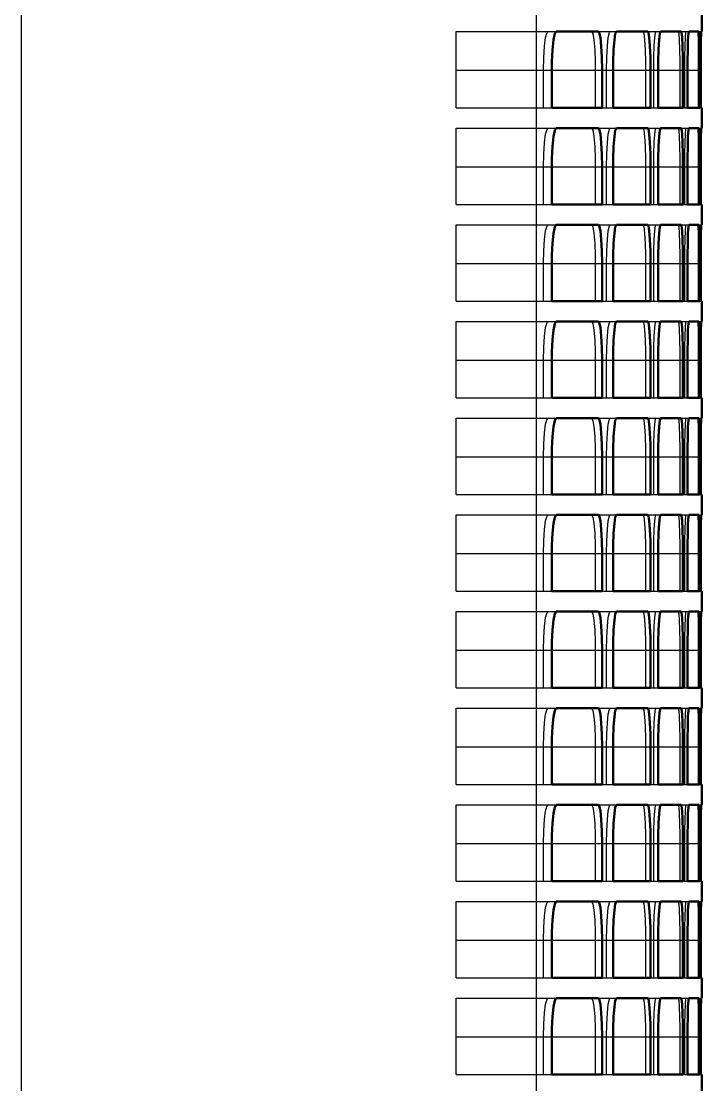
# Model space of a CAD drawing. Header units: inches. Extents: x -0.3 to 35.5, y 0 to 41.5.
# Drawn here: x 31.75 to 35.27, y 10.3 to 15.8 of the extents above; entities that cross this region are included whole.
import ezdxf

# ---------------------------------------------------------------- set-up
doc = ezdxf.new("R2010")
doc.units = ezdxf.units.IN
doc.header["$MEASUREMENT"] = 0
doc.linetypes.add('Dashed', pattern=[2, 1, -1])
for name, color, linetype, lineweight in [('AM_0', 7, 'Continuous', 50), ('AM_4', 3, 'Continuous', 25), ('AM_9', 6, 'Dashed', 25)]:
    doc.layers.add(name, color=color, linetype=linetype, lineweight=lineweight)

msp = doc.modelspace()

# ---------------------------------------------------------------- linework, layer by layer
at = {"layer": 'AM_0'}
for p, q in [((35.27, 15.855), (35.27, 15.75)), ((34.7361, 15.75), (34.5177, 15.75)), ((34.9915, 15.75), (34.829, 15.75)), ((35.1644, 15.75), (35.0573, 15.75)), ((35.255, 15.75), (35.2032, 15.75)), ((35.27, 15.75), (35.2669, 15.75)), ((34.495, 15.55), (34.495, 15.355)), ((34.7549, 15.355), (34.7549, 15.55)), ((34.8116, 15.55), (34.8116, 15.355)), ((35.0051, 15.355), (35.0051, 15.55)), ((35.0452, 15.55), (35.0452, 15.355)), ((35.1727, 15.355), (35.1727, 15.55)), ((35.1963, 15.55), (35.1963, 15.355)), ((35.258, 15.355), (35.258, 15.55)), ((35.2652, 15.55), (35.2652, 15.355)), ((34.495, 15.355), (34.7549, 15.355)), ((34.8116, 15.355), (35.0051, 15.355)), ((35.0452, 15.355), (35.1727, 15.355)), ((35.1963, 15.355), (35.258, 15.355)), ((35.2652, 15.355), (35.27, 15.355)), ((35.27, 15.355), (35.27, 15.25)), ((34.7361, 15.25), (34.5177, 15.25)), ((34.9915, 15.25), (34.829, 15.25)), ((35.1644, 15.25), (35.0573, 15.25)), ((35.255, 15.25), (35.2032, 15.25)), ((35.27, 15.25), (35.2669, 15.25)), ((34.495, 15.05), (34.495, 14.855)), ((34.7549, 14.855), (34.7549, 15.05)), ((34.8116, 15.05), (34.8116, 14.855)), ((35.0051, 14.855), (35.0051, 15.05)), ((35.0452, 15.05), (35.0452, 14.855)), ((35.1727, 14.855), (35.1727, 15.05)), ((35.1963, 15.05), (35.1963, 14.855)), ((35.258, 14.855), (35.258, 15.05)), ((35.2652, 15.05), (35.2652, 14.855)), ((34.495, 14.855), (34.7549, 14.855)), ((34.8116, 14.855), (35.0051, 14.855)), ((35.0452, 14.855), (35.1727, 14.855)), ((35.1963, 14.855), (35.258, 14.855)), ((35.2652, 14.855), (35.27, 14.855)), ((35.27, 14.855), (35.27, 14.75)), ((34.7361, 14.75), (34.5177, 14.75)), ((34.9915, 14.75), (34.829, 14.75)), ((35.1644, 14.75), (35.0573, 14.75)), ((35.255, 14.75), (35.2032, 14.75)), ((35.27, 14.75), (35.2669, 14.75)), ((34.495, 14.55), (34.495, 14.355)), ((34.7549, 14.355), (34.7549, 14.55)), ((34.8116, 14.55), (34.8116, 14.355)), ((35.0051, 14.355), (35.0051, 14.55)), ((35.0452, 14.55), (35.0452, 14.355)), ((35.1727, 14.355), (35.1727, 14.55)), ((35.1963, 14.55), (35.1963, 14.355)), ((35.258, 14.355), (35.258, 14.55)), ((35.2652, 14.55), (35.2652, 14.355)), ((34.495, 14.355), (34.7549, 14.355)), ((34.8116, 14.355), (35.0051, 14.355)), ((35.0452, 14.355), (35.1727, 14.355)), ((35.1963, 14.355), (35.258, 14.355)), ((35.2652, 14.355), (35.27, 14.355)), ((35.27, 14.355), (35.27, 14.25)), ((34.7361, 14.25), (34.5177, 14.25)), ((34.9915, 14.25), (34.829, 14.25)), ((35.1644, 14.25), (35.0573, 14.25)), ((35.255, 14.25), (35.2032, 14.25)), ((35.27, 14.25), (35.2669, 14.25)), ((34.495, 14.05), (34.495, 13.855)), ((34.7549, 13.855), (34.7549, 14.05)), ((34.8116, 14.05), (34.8116, 13.855)), ((35.0051, 13.855), (35.0051, 14.05)), ((35.0452, 14.05), (35.0452, 13.855)), ((35.1727, 13.855), (35.1727, 14.05)), ((35.1963, 14.05), (35.1963, 13.855)), ((35.258, 13.855), (35.258, 14.05)), ((35.2652, 14.05), (35.2652, 13.855)), ((34.495, 13.855), (34.7549, 13.855)), ((34.8116, 13.855), (35.0051, 13.855)), ((35.0452, 13.855), (35.1727, 13.855)), ((35.1963, 13.855), (35.258, 13.855)), ((35.2652, 13.855), (35.27, 13.855)), ((35.27, 13.855), (35.27, 13.75)), ((34.7361, 13.75), (34.5177, 13.75)), ((34.9915, 13.75), (34.829, 13.75)), ((35.1644, 13.75), (35.0573, 13.75)), ((35.255, 13.75), (35.2032, 13.75)), ((35.27, 13.75), (35.2669, 13.75)), ((34.495, 13.55), (34.495, 13.355)), ((34.7549, 13.355), (34.7549, 13.55)), ((34.8116, 13.55), (34.8116, 13.355)), ((35.0051, 13.355), (35.0051, 13.55)), ((35.0452, 13.55), (35.0452, 13.355)), ((35.1727, 13.355), (35.1727, 13.55)), ((35.1963, 13.55), (35.1963, 13.355)), ((35.258, 13.355), (35.258, 13.55)), ((35.2652, 13.55), (35.2652, 13.355)), ((34.495, 13.355), (34.7549, 13.355)), ((34.8116, 13.355), (35.0051, 13.355)), ((35.0452, 13.355), (35.1727, 13.355)), ((35.1963, 13.355), (35.258, 13.355)), ((35.2652, 13.355), (35.27, 13.355)), ((35.27, 13.355), (35.27, 13.25)), ((34.7361, 13.25), (34.5177, 13.25)), ((34.9915, 13.25), (34.829, 13.25)), ((35.1644, 13.25), (35.0573, 13.25)), ((35.255, 13.25), (35.2032, 13.25)), ((35.27, 13.25), (35.2669, 13.25)), ((34.495, 13.05), (34.495, 12.855)), ((34.7549, 12.855), (34.7549, 13.05)), ((34.8116, 13.05), (34.8116, 12.855)), ((35.0051, 12.855), (35.0051, 13.05)), ((35.0452, 13.05), (35.0452, 12.855)), ((35.1727, 12.855), (35.1727, 13.05)), ((35.1963, 13.05), (35.1963, 12.855)), ((35.258, 12.855), (35.258, 13.05)), ((35.2652, 13.05), (35.2652, 12.855)), ((34.495, 12.855), (34.7549, 12.855)), ((34.8116, 12.855), (35.0051, 12.855)), ((35.0452, 12.855), (35.1727, 12.855)), ((35.1963, 12.855), (35.258, 12.855)), ((35.2652, 12.855), (35.27, 12.855)), ((35.27, 12.855), (35.27, 12.75)), ((34.7361, 12.75), (34.5177, 12.75)), ((34.9915, 12.75), (34.829, 12.75)), ((35.1644, 12.75), (35.0573, 12.75)), ((35.255, 12.75), (35.2032, 12.75)), ((35.27, 12.75), (35.2669, 12.75)), ((34.495, 12.55), (34.495, 12.355)), ((34.7549, 12.355), (34.7549, 12.55)), ((34.8116, 12.55), (34.8116, 12.355)), ((35.0051, 12.355), (35.0051, 12.55)), ((35.0452, 12.55), (35.0452, 12.355)), ((35.1727, 12.355), (35.1727, 12.55)), ((35.1963, 12.55), (35.1963, 12.355)), ((35.258, 12.355), (35.258, 12.55)), ((35.2652, 12.55), (35.2652, 12.355)), ((34.495, 12.355), (34.7549, 12.355)), ((34.8116, 12.355), (35.0051, 12.355)), ((35.0452, 12.355), (35.1727, 12.355)), ((35.1963, 12.355), (35.258, 12.355)), ((35.2652, 12.355), (35.27, 12.355)), ((35.27, 12.355), (35.27, 12.25)), ((34.7361, 12.25), (34.5177, 12.25)), ((34.9915, 12.25), (34.829, 12.25)), ((35.1644, 12.25), (35.0573, 12.25)), ((35.255, 12.25), (35.2032, 12.25)), ((35.27, 12.25), (35.2669, 12.25)), ((34.495, 12.05), (34.495, 11.855)), ((34.7549, 11.855), (34.7549, 12.05)), ((34.8116, 12.05), (34.8116, 11.855)), ((35.0051, 11.855), (35.0051, 12.05)), ((35.0452, 12.05), (35.0452, 11.855)), ((35.1727, 11.855), (35.1727, 12.05)), ((35.1963, 12.05), (35.1963, 11.855)), ((35.258, 11.855), (35.258, 12.05)), ((35.2652, 12.05), (35.2652, 11.855)), ((34.495, 11.855), (34.7549, 11.855)), ((34.8116, 11.855), (35.0051, 11.855)), ((35.0452, 11.855), (35.1727, 11.855)), ((35.1963, 11.855), (35.258, 11.855)), ((35.2652, 11.855), (35.27, 11.855)), ((35.27, 11.855), (35.27, 11.75)), ((34.7361, 11.75), (34.5177, 11.75)), ((34.9915, 11.75), (34.829, 11.75)), ((35.1644, 11.75), (35.0573, 11.75)), ((35.255, 11.75), (35.2032, 11.75)), ((35.27, 11.75), (35.2669, 11.75)), ((34.495, 11.55), (34.495, 11.355)), ((34.7549, 11.355), (34.7549, 11.55)), ((34.8116, 11.55), (34.8116, 11.355)), ((35.0051, 11.355), (35.0051, 11.55)), ((35.0452, 11.55), (35.0452, 11.355)), ((35.1727, 11.355), (35.1727, 11.55)), ((35.1963, 11.55), (35.1963, 11.355)), ((35.258, 11.355), (35.258, 11.55)), ((35.2652, 11.55), (35.2652, 11.355)), ((34.495, 11.355), (34.7549, 11.355)), ((34.8116, 11.355), (35.0051, 11.355)), ((35.0452, 11.355), (35.1727, 11.355)), ((35.1963, 11.355), (35.258, 11.355)), ((35.2652, 11.355), (35.27, 11.355)), ((35.27, 11.355), (35.27, 11.25)), ((34.7361, 11.25), (34.5177, 11.25)), ((34.9915, 11.25), (34.829, 11.25)), ((35.1644, 11.25), (35.0573, 11.25)), ((35.255, 11.25), (35.2032, 11.25)), ((35.27, 11.25), (35.2669, 11.25)), ((34.495, 11.05), (34.495, 10.855)), ((34.7549, 10.855), (34.7549, 11.05)), ((34.8116, 11.05), (34.8116, 10.855)), ((35.0051, 10.855), (35.0051, 11.05)), ((35.0452, 11.05), (35.0452, 10.855)), ((35.1727, 10.855), (35.1727, 11.05)), ((35.1963, 11.05), (35.1963, 10.855)), ((35.258, 10.855), (35.258, 11.05)), ((35.2652, 11.05), (35.2652, 10.855)), ((34.495, 10.855), (34.7549, 10.855)), ((34.8116, 10.855), (35.0051, 10.855)), ((35.0452, 10.855), (35.1727, 10.855)), ((35.1963, 10.855), (35.258, 10.855)), ((35.2652, 10.855), (35.27, 10.855)), ((35.27, 10.855), (35.27, 10.75)), ((34.7361, 10.75), (34.5177, 10.75)), ((34.9915, 10.75), (34.829, 10.75)), ((35.1644, 10.75), (35.0573, 10.75)), ((35.255, 10.75), (35.2032, 10.75)), ((35.27, 10.75), (35.2669, 10.75)), ((34.495, 10.55), (34.495, 10.355)), ((34.7549, 10.355), (34.7549, 10.55)), ((34.8116, 10.55), (34.8116, 10.355)), ((35.0051, 10.355), (35.0051, 10.55)), ((35.0452, 10.55), (35.0452, 10.355)), ((35.1727, 10.355), (35.1727, 10.55)), ((35.1963, 10.55), (35.1963, 10.355)), ((35.258, 10.355), (35.258, 10.55)), ((35.2652, 10.55), (35.2652, 10.355)), ((34.495, 10.355), (34.7549, 10.355)), ((34.8116, 10.355), (35.0051, 10.355)), ((35.0452, 10.355), (35.1727, 10.355)), ((35.1963, 10.355), (35.258, 10.355)), ((35.2652, 10.355), (35.27, 10.355)), ((35.27, 10.355), (35.27, 10.25))]:
    msp.add_line(p, q, dxfattribs=at)
for points in [[(34.5177, 15.75), (34.5102, 15.7386), (34.5035, 15.7057), (34.4984, 15.655), (34.4955, 15.5927), (34.495, 15.55)], [(34.7549, 15.55), (34.7538, 15.616), (34.7508, 15.6745), (34.7461, 15.7192), (34.7403, 15.7449), (34.7361, 15.75)], [(34.829, 15.75), (34.8232, 15.7387), (34.8181, 15.7059), (34.8142, 15.6554), (34.812, 15.5932), (34.8116, 15.55)], [(35.0051, 15.55), (35.0043, 15.6161), (35.0021, 15.6747), (34.9988, 15.7194), (34.9946, 15.745), (34.9915, 15.75)], [(35.0573, 15.75), (35.0533, 15.7387), (35.0498, 15.706), (35.047, 15.6557), (35.0455, 15.5936), (35.0452, 15.55)], [(35.1727, 15.55), (35.1722, 15.6162), (35.1709, 15.6749), (35.1688, 15.7195), (35.1662, 15.7451), (35.1644, 15.75)], [(35.2032, 15.75), (35.2009, 15.7387), (35.1989, 15.7061), (35.1974, 15.6559), (35.1965, 15.5938), (35.1963, 15.55)], [(35.258, 15.55), (35.2579, 15.6162), (35.2574, 15.6749), (35.2567, 15.7196), (35.2557, 15.7451), (35.255, 15.75)], [(35.2669, 15.75), (35.2664, 15.7387), (35.2659, 15.7062), (35.2655, 15.656), (35.2653, 15.5939), (35.2652, 15.55)], [(34.5177, 15.25), (34.5102, 15.2386), (34.5035, 15.2057), (34.4984, 15.155), (34.4955, 15.0927), (34.495, 15.05)], [(34.7549, 15.05), (34.7538, 15.116), (34.7508, 15.1745), (34.7461, 15.2192), (34.7403, 15.2449), (34.7361, 15.25)], [(34.829, 15.25), (34.8232, 15.2387), (34.8181, 15.2059), (34.8142, 15.1554), (34.812, 15.0932), (34.8116, 15.05)], [(35.0051, 15.05), (35.0043, 15.1161), (35.0021, 15.1747), (34.9988, 15.2194), (34.9946, 15.245), (34.9915, 15.25)], [(35.0573, 15.25), (35.0533, 15.2387), (35.0498, 15.206), (35.047, 15.1557), (35.0455, 15.0936), (35.0452, 15.05)], [(35.1727, 15.05), (35.1722, 15.1162), (35.1709, 15.1749), (35.1688, 15.2195), (35.1662, 15.2451), (35.1644, 15.25)], [(35.2032, 15.25), (35.2009, 15.2387), (35.1989, 15.2061), (35.1974, 15.1559), (35.1965, 15.0938), (35.1963, 15.05)], [(35.258, 15.05), (35.2579, 15.1162), (35.2574, 15.1749), (35.2567, 15.2196), (35.2557, 15.2451), (35.255, 15.25)], [(35.2669, 15.25), (35.2664, 15.2387), (35.2659, 15.2062), (35.2655, 15.156), (35.2653, 15.0939), (35.2652, 15.05)], [(34.5177, 14.75), (34.5102, 14.7386), (34.5035, 14.7057), (34.4984, 14.655), (34.4955, 14.5927), (34.495, 14.55)], [(34.7549, 14.55), (34.7538, 14.616), (34.7508, 14.6745), (34.7461, 14.7192), (34.7403, 14.7449), (34.7361, 14.75)], [(34.829, 14.75), (34.8232, 14.7387), (34.8181, 14.7059), (34.8142, 14.6554), (34.812, 14.5932), (34.8116, 14.55)], [(35.0051, 14.55), (35.0043, 14.6161), (35.0021, 14.6747), (34.9988, 14.7194), (34.9946, 14.745), (34.9915, 14.75)], [(35.0573, 14.75), (35.0533, 14.7387), (35.0498, 14.706), (35.047, 14.6557), (35.0455, 14.5936), (35.0452, 14.55)], [(35.1727, 14.55), (35.1722, 14.6162), (35.1709, 14.6749), (35.1688, 14.7195), (35.1662, 14.7451), (35.1644, 14.75)], [(35.2032, 14.75), (35.2009, 14.7387), (35.1989, 14.7061), (35.1974, 14.6559), (35.1965, 14.5938), (35.1963, 14.55)], [(35.258, 14.55), (35.2579, 14.6162), (35.2574, 14.6749), (35.2567, 14.7196), (35.2557, 14.7451), (35.255, 14.75)], [(35.2669, 14.75), (35.2664, 14.7387), (35.2659, 14.7062), (35.2655, 14.656), (35.2653, 14.5939), (35.2652, 14.55)], [(34.5177, 14.25), (34.5102, 14.2386), (34.5035, 14.2057), (34.4984, 14.155), (34.4955, 14.0927), (34.495, 14.05)], [(34.7549, 14.05), (34.7538, 14.116), (34.7508, 14.1745), (34.7461, 14.2192), (34.7403, 14.2449), (34.7361, 14.25)], [(34.829, 14.25), (34.8232, 14.2387), (34.8181, 14.2059), (34.8142, 14.1554), (34.812, 14.0932), (34.8116, 14.05)], [(35.0051, 14.05), (35.0043, 14.1161), (35.0021, 14.1747), (34.9988, 14.2194), (34.9946, 14.245), (34.9915, 14.25)], [(35.0573, 14.25), (35.0533, 14.2387), (35.0498, 14.206), (35.047, 14.1557), (35.0455, 14.0936), (35.0452, 14.05)], [(35.1727, 14.05), (35.1722, 14.1162), (35.1709, 14.1749), (35.1688, 14.2195), (35.1662, 14.2451), (35.1644, 14.25)], [(35.2032, 14.25), (35.2009, 14.2387), (35.1989, 14.2061), (35.1974, 14.1559), (35.1965, 14.0938), (35.1963, 14.05)], [(35.258, 14.05), (35.2579, 14.1162), (35.2574, 14.1749), (35.2567, 14.2196), (35.2557, 14.2451), (35.255, 14.25)], [(35.2669, 14.25), (35.2664, 14.2387), (35.2659, 14.2062), (35.2655, 14.156), (35.2653, 14.0939), (35.2652, 14.05)], [(34.5177, 13.75), (34.5102, 13.7386), (34.5035, 13.7057), (34.4984, 13.655), (34.4955, 13.5927), (34.495, 13.55)], [(34.7549, 13.55), (34.7538, 13.616), (34.7508, 13.6745), (34.7461, 13.7192), (34.7403, 13.7449), (34.7361, 13.75)], [(34.829, 13.75), (34.8232, 13.7387), (34.8181, 13.7059), (34.8142, 13.6554), (34.812, 13.5932), (34.8116, 13.55)], [(35.0051, 13.55), (35.0043, 13.6161), (35.0021, 13.6747), (34.9988, 13.7194), (34.9946, 13.745), (34.9915, 13.75)], [(35.0573, 13.75), (35.0533, 13.7387), (35.0498, 13.706), (35.047, 13.6557), (35.0455, 13.5936), (35.0452, 13.55)], [(35.1727, 13.55), (35.1722, 13.6162), (35.1709, 13.6749), (35.1688, 13.7195), (35.1662, 13.7451), (35.1644, 13.75)], [(35.2032, 13.75), (35.2009, 13.7387), (35.1989, 13.7061), (35.1974, 13.6559), (35.1965, 13.5938), (35.1963, 13.55)], [(35.258, 13.55), (35.2579, 13.6162), (35.2574, 13.6749), (35.2567, 13.7196), (35.2557, 13.7451), (35.255, 13.75)], [(35.2669, 13.75), (35.2664, 13.7387), (35.2659, 13.7062), (35.2655, 13.656), (35.2653, 13.5939), (35.2652, 13.55)], [(34.5177, 13.25), (34.5102, 13.2386), (34.5035, 13.2057), (34.4984, 13.155), (34.4955, 13.0927), (34.495, 13.05)], [(34.7549, 13.05), (34.7538, 13.116), (34.7508, 13.1745), (34.7461, 13.2192), (34.7403, 13.2449), (34.7361, 13.25)], [(34.829, 13.25), (34.8232, 13.2387), (34.8181, 13.2059), (34.8142, 13.1554), (34.812, 13.0932), (34.8116, 13.05)], [(35.0051, 13.05), (35.0043, 13.1161), (35.0021, 13.1747), (34.9988, 13.2194), (34.9946, 13.245), (34.9915, 13.25)], [(35.0573, 13.25), (35.0533, 13.2387), (35.0498, 13.206), (35.047, 13.1557), (35.0455, 13.0936), (35.0452, 13.05)], [(35.1727, 13.05), (35.1722, 13.1162), (35.1709, 13.1749), (35.1688, 13.2195), (35.1662, 13.2451), (35.1644, 13.25)], [(35.2032, 13.25), (35.2009, 13.2387), (35.1989, 13.2061), (35.1974, 13.1559), (35.1965, 13.0938), (35.1963, 13.05)], [(35.258, 13.05), (35.2579, 13.1162), (35.2574, 13.1749), (35.2567, 13.2196), (35.2557, 13.2451), (35.255, 13.25)], [(35.2669, 13.25), (35.2664, 13.2387), (35.2659, 13.2062), (35.2655, 13.156), (35.2653, 13.0939), (35.2652, 13.05)], [(34.5177, 12.75), (34.5102, 12.7386), (34.5035, 12.7057), (34.4984, 12.655), (34.4955, 12.5927), (34.495, 12.55)], [(34.7549, 12.55), (34.7538, 12.616), (34.7508, 12.6745), (34.7461, 12.7192), (34.7403, 12.7449), (34.7361, 12.75)], [(34.829, 12.75), (34.8232, 12.7387), (34.8181, 12.7059), (34.8142, 12.6554), (34.812, 12.5932), (34.8116, 12.55)], [(35.0051, 12.55), (35.0043, 12.6161), (35.0021, 12.6747), (34.9988, 12.7194), (34.9946, 12.745), (34.9915, 12.75)], [(35.0573, 12.75), (35.0533, 12.7387), (35.0498, 12.706), (35.047, 12.6557), (35.0455, 12.5936), (35.0452, 12.55)], [(35.1727, 12.55), (35.1722, 12.6162), (35.1709, 12.6749), (35.1688, 12.7195), (35.1662, 12.7451), (35.1644, 12.75)], [(35.2032, 12.75), (35.2009, 12.7387), (35.1989, 12.7061), (35.1974, 12.6559), (35.1965, 12.5938), (35.1963, 12.55)], [(35.258, 12.55), (35.2579, 12.6162), (35.2574, 12.6749), (35.2567, 12.7196), (35.2557, 12.7451), (35.255, 12.75)], [(35.2669, 12.75), (35.2664, 12.7387), (35.2659, 12.7062), (35.2655, 12.656), (35.2653, 12.5939), (35.2652, 12.55)], [(34.5177, 12.25), (34.5102, 12.2386), (34.5035, 12.2057), (34.4984, 12.155), (34.4955, 12.0927), (34.495, 12.05)], [(34.7549, 12.05), (34.7538, 12.116), (34.7508, 12.1745), (34.7461, 12.2192), (34.7403, 12.2449), (34.7361, 12.25)], [(34.829, 12.25), (34.8232, 12.2387), (34.8181, 12.2059), (34.8142, 12.1554), (34.812, 12.0932), (34.8116, 12.05)], [(35.0051, 12.05), (35.0043, 12.1161), (35.0021, 12.1747), (34.9988, 12.2194), (34.9946, 12.245), (34.9915, 12.25)], [(35.0573, 12.25), (35.0533, 12.2387), (35.0498, 12.206), (35.047, 12.1557), (35.0455, 12.0936), (35.0452, 12.05)], [(35.1727, 12.05), (35.1722, 12.1162), (35.1709, 12.1749), (35.1688, 12.2195), (35.1662, 12.2451), (35.1644, 12.25)], [(35.2032, 12.25), (35.2009, 12.2387), (35.1989, 12.2061), (35.1974, 12.1559), (35.1965, 12.0938), (35.1963, 12.05)], [(35.258, 12.05), (35.2579, 12.1162), (35.2574, 12.1749), (35.2567, 12.2196), (35.2557, 12.2451), (35.255, 12.25)], [(35.2669, 12.25), (35.2664, 12.2387), (35.2659, 12.2062), (35.2655, 12.156), (35.2653, 12.0939), (35.2652, 12.05)], [(34.5177, 11.75), (34.5102, 11.7386), (34.5035, 11.7057), (34.4984, 11.655), (34.4955, 11.5927), (34.495, 11.55)], [(34.7549, 11.55), (34.7538, 11.616), (34.7508, 11.6745), (34.7461, 11.7192), (34.7403, 11.7449), (34.7361, 11.75)], [(34.829, 11.75), (34.8232, 11.7387), (34.8181, 11.7059), (34.8142, 11.6554), (34.812, 11.5932), (34.8116, 11.55)], [(35.0051, 11.55), (35.0043, 11.6161), (35.0021, 11.6747), (34.9988, 11.7194), (34.9946, 11.745), (34.9915, 11.75)], [(35.0573, 11.75), (35.0533, 11.7387), (35.0498, 11.706), (35.047, 11.6557), (35.0455, 11.5936), (35.0452, 11.55)], [(35.1727, 11.55), (35.1722, 11.6162), (35.1709, 11.6749), (35.1688, 11.7195), (35.1662, 11.7451), (35.1644, 11.75)], [(35.2032, 11.75), (35.2009, 11.7387), (35.1989, 11.7061), (35.1974, 11.6559), (35.1965, 11.5938), (35.1963, 11.55)], [(35.258, 11.55), (35.2579, 11.6162), (35.2574, 11.6749), (35.2567, 11.7196), (35.2557, 11.7451), (35.255, 11.75)], [(35.2669, 11.75), (35.2664, 11.7387), (35.2659, 11.7062), (35.2655, 11.656), (35.2653, 11.5939), (35.2652, 11.55)], [(34.5177, 11.25), (34.5102, 11.2386), (34.5035, 11.2057), (34.4984, 11.155), (34.4955, 11.0927), (34.495, 11.05)], [(34.7549, 11.05), (34.7538, 11.116), (34.7508, 11.1745), (34.7461, 11.2192), (34.7403, 11.2449), (34.7361, 11.25)], [(34.829, 11.25), (34.8232, 11.2387), (34.8181, 11.2059), (34.8142, 11.1554), (34.812, 11.0932), (34.8116, 11.05)], [(35.0051, 11.05), (35.0043, 11.1161), (35.0021, 11.1747), (34.9988, 11.2194), (34.9946, 11.245), (34.9915, 11.25)], [(35.0573, 11.25), (35.0533, 11.2387), (35.0498, 11.206), (35.047, 11.1557), (35.0455, 11.0936), (35.0452, 11.05)], [(35.1727, 11.05), (35.1722, 11.1162), (35.1709, 11.1749), (35.1688, 11.2195), (35.1662, 11.2451), (35.1644, 11.25)], [(35.2032, 11.25), (35.2009, 11.2387), (35.1989, 11.2061), (35.1974, 11.1559), (35.1965, 11.0938), (35.1963, 11.05)], [(35.258, 11.05), (35.2579, 11.1162), (35.2574, 11.1749), (35.2567, 11.2196), (35.2557, 11.2451), (35.255, 11.25)], [(35.2669, 11.25), (35.2664, 11.2387), (35.2659, 11.2062), (35.2655, 11.156), (35.2653, 11.0939), (35.2652, 11.05)], [(34.5177, 10.75), (34.5102, 10.7386), (34.5035, 10.7057), (34.4984, 10.655), (34.4955, 10.5927), (34.495, 10.55)], [(34.7549, 10.55), (34.7538, 10.616), (34.7508, 10.6745), (34.7461, 10.7192), (34.7403, 10.7449), (34.7361, 10.75)], [(34.829, 10.75), (34.8232, 10.7387), (34.8181, 10.7059), (34.8142, 10.6554), (34.812, 10.5932), (34.8116, 10.55)], [(35.0051, 10.55), (35.0043, 10.6161), (35.0021, 10.6747), (34.9988, 10.7194), (34.9946, 10.745), (34.9915, 10.75)], [(35.0573, 10.75), (35.0533, 10.7387), (35.0498, 10.706), (35.047, 10.6557), (35.0455, 10.5936), (35.0452, 10.55)], [(35.1727, 10.55), (35.1722, 10.6162), (35.1709, 10.6749), (35.1688, 10.7195), (35.1662, 10.7451), (35.1644, 10.75)], [(35.2032, 10.75), (35.2009, 10.7387), (35.1989, 10.7061), (35.1974, 10.6559), (35.1965, 10.5938), (35.1963, 10.55)], [(35.258, 10.55), (35.2579, 10.6162), (35.2574, 10.6749), (35.2567, 10.7196), (35.2557, 10.7451), (35.255, 10.75)], [(35.2669, 10.75), (35.2664, 10.7387), (35.2659, 10.7062), (35.2655, 10.656), (35.2653, 10.5939), (35.2652, 10.55)]]:
    msp.add_lwpolyline(points, dxfattribs=at)
at = {"layer": 'AM_4'}
for p, q in [((31.7511, 41.5), (31.7511, 1.625)), ((34.4142, 41.5), (34.4142, 1.625)), ((34.495, 15.55), (34.7549, 15.55)), ((34.8116, 15.55), (35.0051, 15.55)), ((35.0452, 15.55), (35.1727, 15.55)), ((35.1963, 15.55), (35.258, 15.55)), ((34.495, 15.05), (34.7549, 15.05)), ((34.8116, 15.05), (35.0051, 15.05)), ((35.0452, 15.05), (35.1727, 15.05)), ((35.1963, 15.05), (35.258, 15.05)), ((34.495, 14.55), (34.7549, 14.55)), ((34.8116, 14.55), (35.0051, 14.55)), ((35.0452, 14.55), (35.1727, 14.55)), ((35.1963, 14.55), (35.258, 14.55)), ((34.495, 14.05), (34.7549, 14.05)), ((34.8116, 14.05), (35.0051, 14.05)), ((35.0452, 14.05), (35.1727, 14.05)), ((35.1963, 14.05), (35.258, 14.05)), ((34.495, 13.55), (34.7549, 13.55)), ((34.8116, 13.55), (35.0051, 13.55)), ((35.0452, 13.55), (35.1727, 13.55)), ((35.1963, 13.55), (35.258, 13.55)), ((34.495, 13.05), (34.7549, 13.05)), ((34.8116, 13.05), (35.0051, 13.05)), ((35.0452, 13.05), (35.1727, 13.05)), ((35.1963, 13.05), (35.258, 13.05)), ((34.495, 12.55), (34.7549, 12.55)), ((34.8116, 12.55), (35.0051, 12.55)), ((35.0452, 12.55), (35.1727, 12.55)), ((35.1963, 12.55), (35.258, 12.55)), ((34.495, 12.05), (34.7549, 12.05)), ((34.8116, 12.05), (35.0051, 12.05)), ((35.0452, 12.05), (35.1727, 12.05)), ((35.1963, 12.05), (35.258, 12.05)), ((34.495, 11.55), (34.7549, 11.55)), ((34.8116, 11.55), (35.0051, 11.55)), ((35.0452, 11.55), (35.1727, 11.55)), ((35.1963, 11.55), (35.258, 11.55)), ((34.495, 11.05), (34.7549, 11.05)), ((34.8116, 11.05), (35.0051, 11.05)), ((35.0452, 11.05), (35.1727, 11.05)), ((35.1963, 11.05), (35.258, 11.05)), ((34.495, 10.55), (34.7549, 10.55)), ((34.8116, 10.55), (35.0051, 10.55)), ((35.0452, 10.55), (35.1727, 10.55)), ((35.1963, 10.55), (35.258, 10.55))]:
    msp.add_line(p, q, dxfattribs=at)
at = {"layer": 'AM_9'}
for p, q in [((34, 15.355), (34, 15.75)), ((34, 15.75), (34.5177, 15.75)), ((34.7361, 15.75), (34.829, 15.75)), ((34.9915, 15.75), (35.0573, 15.75)), ((35.1644, 15.75), (35.2032, 15.75)), ((35.255, 15.75), (35.2669, 15.75)), ((34, 15.55), (34.495, 15.55)), ((34.4517, 15.355), (34.4517, 15.55)), ((34.7196, 15.55), (34.7196, 15.355)), ((34.7549, 15.55), (34.8116, 15.55)), ((34.7782, 15.355), (34.7782, 15.55)), ((34.9796, 15.55), (34.9796, 15.355)), ((35.0051, 15.55), (35.0452, 15.55)), ((35.0217, 15.355), (35.0217, 15.55)), ((35.157, 15.55), (35.157, 15.355)), ((35.1727, 15.55), (35.1963, 15.55)), ((35.1826, 15.355), (35.1826, 15.55)), ((35.2522, 15.55), (35.2522, 15.355)), ((35.258, 15.55), (35.2652, 15.55)), ((35.2613, 15.355), (35.2613, 15.55)), ((34, 15.355), (34.495, 15.355)), ((34.7549, 15.355), (34.8116, 15.355)), ((35.0051, 15.355), (35.0452, 15.355)), ((35.1727, 15.355), (35.1963, 15.355)), ((35.258, 15.355), (35.2652, 15.355)), ((34, 14.855), (34, 15.25)), ((34, 15.25), (34.5177, 15.25)), ((34.7361, 15.25), (34.829, 15.25)), ((34.9915, 15.25), (35.0573, 15.25)), ((35.1644, 15.25), (35.2032, 15.25)), ((35.255, 15.25), (35.2669, 15.25)), ((34, 15.05), (34.495, 15.05)), ((34.4517, 14.855), (34.4517, 15.05)), ((34.7196, 15.05), (34.7196, 14.855)), ((34.7549, 15.05), (34.8116, 15.05)), ((34.7782, 14.855), (34.7782, 15.05)), ((34.9796, 15.05), (34.9796, 14.855)), ((35.0051, 15.05), (35.0452, 15.05)), ((35.0217, 14.855), (35.0217, 15.05)), ((35.157, 15.05), (35.157, 14.855)), ((35.1727, 15.05), (35.1963, 15.05)), ((35.1826, 14.855), (35.1826, 15.05)), ((35.2522, 15.05), (35.2522, 14.855)), ((35.258, 15.05), (35.2652, 15.05)), ((35.2613, 14.855), (35.2613, 15.05)), ((34, 14.855), (34.495, 14.855)), ((34.7549, 14.855), (34.8116, 14.855)), ((35.0051, 14.855), (35.0452, 14.855)), ((35.1727, 14.855), (35.1963, 14.855)), ((35.258, 14.855), (35.2652, 14.855)), ((34, 14.355), (34, 14.75)), ((34, 14.75), (34.5177, 14.75)), ((34.7361, 14.75), (34.829, 14.75)), ((34.9915, 14.75), (35.0573, 14.75)), ((35.1644, 14.75), (35.2032, 14.75)), ((35.255, 14.75), (35.2669, 14.75)), ((34, 14.55), (34.495, 14.55)), ((34.4517, 14.355), (34.4517, 14.55)), ((34.7196, 14.55), (34.7196, 14.355)), ((34.7549, 14.55), (34.8116, 14.55)), ((34.7782, 14.355), (34.7782, 14.55)), ((34.9796, 14.55), (34.9796, 14.355)), ((35.0051, 14.55), (35.0452, 14.55)), ((35.0217, 14.355), (35.0217, 14.55)), ((35.157, 14.55), (35.157, 14.355)), ((35.1727, 14.55), (35.1963, 14.55)), ((35.1826, 14.355), (35.1826, 14.55)), ((35.2522, 14.55), (35.2522, 14.355)), ((35.258, 14.55), (35.2652, 14.55)), ((35.2613, 14.355), (35.2613, 14.55)), ((34, 14.355), (34.495, 14.355)), ((34.7549, 14.355), (34.8116, 14.355)), ((35.0051, 14.355), (35.0452, 14.355)), ((35.1727, 14.355), (35.1963, 14.355)), ((35.258, 14.355), (35.2652, 14.355)), ((34, 13.855), (34, 14.25)), ((34, 14.25), (34.5177, 14.25)), ((34.7361, 14.25), (34.829, 14.25)), ((34.9915, 14.25), (35.0573, 14.25)), ((35.1644, 14.25), (35.2032, 14.25)), ((35.255, 14.25), (35.2669, 14.25)), ((34, 14.05), (34.495, 14.05)), ((34.4517, 13.855), (34.4517, 14.05)), ((34.7196, 14.05), (34.7196, 13.855)), ((34.7549, 14.05), (34.8116, 14.05)), ((34.7782, 13.855), (34.7782, 14.05)), ((34.9796, 14.05), (34.9796, 13.855)), ((35.0051, 14.05), (35.0452, 14.05)), ((35.0217, 13.855), (35.0217, 14.05)), ((35.157, 14.05), (35.157, 13.855)), ((35.1727, 14.05), (35.1963, 14.05)), ((35.1826, 13.855), (35.1826, 14.05)), ((35.2522, 14.05), (35.2522, 13.855)), ((35.258, 14.05), (35.2652, 14.05)), ((35.2613, 13.855), (35.2613, 14.05)), ((34, 13.855), (34.495, 13.855)), ((34.7549, 13.855), (34.8116, 13.855)), ((35.0051, 13.855), (35.0452, 13.855)), ((35.1727, 13.855), (35.1963, 13.855)), ((35.258, 13.855), (35.2652, 13.855)), ((34, 13.355), (34, 13.75)), ((34, 13.75), (34.5177, 13.75)), ((34.7361, 13.75), (34.829, 13.75)), ((34.9915, 13.75), (35.0573, 13.75)), ((35.1644, 13.75), (35.2032, 13.75)), ((35.255, 13.75), (35.2669, 13.75)), ((34, 13.55), (34.495, 13.55)), ((34.4517, 13.355), (34.4517, 13.55)), ((34.7196, 13.55), (34.7196, 13.355)), ((34.7549, 13.55), (34.8116, 13.55)), ((34.7782, 13.355), (34.7782, 13.55)), ((34.9796, 13.55), (34.9796, 13.355)), ((35.0051, 13.55), (35.0452, 13.55)), ((35.0217, 13.355), (35.0217, 13.55)), ((35.157, 13.55), (35.157, 13.355)), ((35.1727, 13.55), (35.1963, 13.55)), ((35.1826, 13.355), (35.1826, 13.55)), ((35.2522, 13.55), (35.2522, 13.355)), ((35.258, 13.55), (35.2652, 13.55)), ((35.2613, 13.355), (35.2613, 13.55)), ((34, 13.355), (34.495, 13.355)), ((34.7549, 13.355), (34.8116, 13.355)), ((35.0051, 13.355), (35.0452, 13.355)), ((35.1727, 13.355), (35.1963, 13.355)), ((35.258, 13.355), (35.2652, 13.355)), ((34, 12.855), (34, 13.25)), ((34, 13.25), (34.5177, 13.25)), ((34.7361, 13.25), (34.829, 13.25)), ((34.9915, 13.25), (35.0573, 13.25)), ((35.1644, 13.25), (35.2032, 13.25)), ((35.255, 13.25), (35.2669, 13.25)), ((34, 13.05), (34.495, 13.05)), ((34.4517, 12.855), (34.4517, 13.05)), ((34.7196, 13.05), (34.7196, 12.855)), ((34.7549, 13.05), (34.8116, 13.05)), ((34.7782, 12.855), (34.7782, 13.05)), ((34.9796, 13.05), (34.9796, 12.855)), ((35.0051, 13.05), (35.0452, 13.05)), ((35.0217, 12.855), (35.0217, 13.05)), ((35.157, 13.05), (35.157, 12.855)), ((35.1727, 13.05), (35.1963, 13.05)), ((35.1826, 12.855), (35.1826, 13.05)), ((35.2522, 13.05), (35.2522, 12.855)), ((35.258, 13.05), (35.2652, 13.05)), ((35.2613, 12.855), (35.2613, 13.05)), ((34, 12.855), (34.495, 12.855)), ((34.7549, 12.855), (34.8116, 12.855)), ((35.0051, 12.855), (35.0452, 12.855)), ((35.1727, 12.855), (35.1963, 12.855)), ((35.258, 12.855), (35.2652, 12.855)), ((34, 12.355), (34, 12.75)), ((34, 12.75), (34.5177, 12.75)), ((34.7361, 12.75), (34.829, 12.75)), ((34.9915, 12.75), (35.0573, 12.75)), ((35.1644, 12.75), (35.2032, 12.75)), ((35.255, 12.75), (35.2669, 12.75)), ((34, 12.55), (34.495, 12.55)), ((34.4517, 12.355), (34.4517, 12.55)), ((34.7196, 12.55), (34.7196, 12.355)), ((34.7549, 12.55), (34.8116, 12.55)), ((34.7782, 12.355), (34.7782, 12.55)), ((34.9796, 12.55), (34.9796, 12.355)), ((35.0051, 12.55), (35.0452, 12.55)), ((35.0217, 12.355), (35.0217, 12.55)), ((35.157, 12.55), (35.157, 12.355)), ((35.1727, 12.55), (35.1963, 12.55)), ((35.1826, 12.355), (35.1826, 12.55)), ((35.2522, 12.55), (35.2522, 12.355)), ((35.258, 12.55), (35.2652, 12.55)), ((35.2613, 12.355), (35.2613, 12.55)), ((34, 12.355), (34.495, 12.355)), ((34.7549, 12.355), (34.8116, 12.355)), ((35.0051, 12.355), (35.0452, 12.355)), ((35.1727, 12.355), (35.1963, 12.355)), ((35.258, 12.355), (35.2652, 12.355)), ((34, 11.855), (34, 12.25)), ((34, 12.25), (34.5177, 12.25)), ((34.7361, 12.25), (34.829, 12.25)), ((34.9915, 12.25), (35.0573, 12.25)), ((35.1644, 12.25), (35.2032, 12.25)), ((35.255, 12.25), (35.2669, 12.25)), ((34, 12.05), (34.495, 12.05)), ((34.4517, 11.855), (34.4517, 12.05)), ((34.7196, 12.05), (34.7196, 11.855)), ((34.7549, 12.05), (34.8116, 12.05)), ((34.7782, 11.855), (34.7782, 12.05)), ((34.9796, 12.05), (34.9796, 11.855)), ((35.0051, 12.05), (35.0452, 12.05)), ((35.0217, 11.855), (35.0217, 12.05)), ((35.157, 12.05), (35.157, 11.855)), ((35.1727, 12.05), (35.1963, 12.05)), ((35.1826, 11.855), (35.1826, 12.05)), ((35.2522, 12.05), (35.2522, 11.855)), ((35.258, 12.05), (35.2652, 12.05)), ((35.2613, 11.855), (35.2613, 12.05)), ((34, 11.855), (34.495, 11.855)), ((34.7549, 11.855), (34.8116, 11.855)), ((35.0051, 11.855), (35.0452, 11.855)), ((35.1727, 11.855), (35.1963, 11.855)), ((35.258, 11.855), (35.2652, 11.855)), ((34, 11.355), (34, 11.75)), ((34, 11.75), (34.5177, 11.75)), ((34.7361, 11.75), (34.829, 11.75)), ((34.9915, 11.75), (35.0573, 11.75)), ((35.1644, 11.75), (35.2032, 11.75)), ((35.255, 11.75), (35.2669, 11.75)), ((34, 11.55), (34.495, 11.55)), ((34.4517, 11.355), (34.4517, 11.55)), ((34.7196, 11.55), (34.7196, 11.355)), ((34.7549, 11.55), (34.8116, 11.55)), ((34.7782, 11.355), (34.7782, 11.55)), ((34.9796, 11.55), (34.9796, 11.355)), ((35.0051, 11.55), (35.0452, 11.55)), ((35.0217, 11.355), (35.0217, 11.55)), ((35.157, 11.55), (35.157, 11.355)), ((35.1727, 11.55), (35.1963, 11.55)), ((35.1826, 11.355), (35.1826, 11.55)), ((35.2522, 11.55), (35.2522, 11.355)), ((35.258, 11.55), (35.2652, 11.55)), ((35.2613, 11.355), (35.2613, 11.55)), ((34, 11.355), (34.495, 11.355)), ((34.7549, 11.355), (34.8116, 11.355)), ((35.0051, 11.355), (35.0452, 11.355)), ((35.1727, 11.355), (35.1963, 11.355)), ((35.258, 11.355), (35.2652, 11.355)), ((34, 10.855), (34, 11.25)), ((34, 11.25), (34.5177, 11.25)), ((34.7361, 11.25), (34.829, 11.25)), ((34.9915, 11.25), (35.0573, 11.25)), ((35.1644, 11.25), (35.2032, 11.25)), ((35.255, 11.25), (35.2669, 11.25)), ((34, 11.05), (34.495, 11.05)), ((34.4517, 10.855), (34.4517, 11.05)), ((34.7196, 11.05), (34.7196, 10.855)), ((34.7549, 11.05), (34.8116, 11.05)), ((34.7782, 10.855), (34.7782, 11.05)), ((34.9796, 11.05), (34.9796, 10.855)), ((35.0051, 11.05), (35.0452, 11.05)), ((35.0217, 10.855), (35.0217, 11.05)), ((35.157, 11.05), (35.157, 10.855)), ((35.1727, 11.05), (35.1963, 11.05)), ((35.1826, 10.855), (35.1826, 11.05)), ((35.2522, 11.05), (35.2522, 10.855)), ((35.258, 11.05), (35.2652, 11.05)), ((35.2613, 10.855), (35.2613, 11.05)), ((34, 10.855), (34.495, 10.855)), ((34.7549, 10.855), (34.8116, 10.855)), ((35.0051, 10.855), (35.0452, 10.855)), ((35.1727, 10.855), (35.1963, 10.855)), ((35.258, 10.855), (35.2652, 10.855)), ((34, 10.355), (34, 10.75)), ((34, 10.75), (34.5177, 10.75)), ((34.7361, 10.75), (34.829, 10.75)), ((34.9915, 10.75), (35.0573, 10.75)), ((35.1644, 10.75), (35.2032, 10.75)), ((35.255, 10.75), (35.2669, 10.75)), ((34, 10.55), (34.495, 10.55)), ((34.4517, 10.355), (34.4517, 10.55)), ((34.7196, 10.55), (34.7196, 10.355)), ((34.7549, 10.55), (34.8116, 10.55)), ((34.7782, 10.355), (34.7782, 10.55)), ((34.9796, 10.55), (34.9796, 10.355)), ((35.0051, 10.55), (35.0452, 10.55)), ((35.0217, 10.355), (35.0217, 10.55)), ((35.157, 10.55), (35.157, 10.355)), ((35.1727, 10.55), (35.1963, 10.55)), ((35.1826, 10.355), (35.1826, 10.55)), ((35.2522, 10.55), (35.2522, 10.355)), ((35.258, 10.55), (35.2652, 10.55)), ((35.2613, 10.355), (35.2613, 10.55)), ((34, 10.355), (34.495, 10.355)), ((34.7549, 10.355), (34.8116, 10.355)), ((35.0051, 10.355), (35.0452, 10.355)), ((35.1727, 10.355), (35.1963, 10.355)), ((35.258, 10.355), (35.2652, 10.355))]:
    msp.add_line(p, q, dxfattribs=at)
for points in [[(34.4517, 15.55), (34.453, 15.6159), (34.4568, 15.6743), (34.4626, 15.7189), (34.4699, 15.7448), (34.4751, 15.75)], [(34.7001, 15.75), (34.7066, 15.7386), (34.7124, 15.7058), (34.7167, 15.6553), (34.7191, 15.593), (34.7196, 15.55)], [(34.7782, 15.55), (34.7793, 15.616), (34.7822, 15.6746), (34.7867, 15.7192), (34.7923, 15.7449), (34.7963, 15.75)], [(34.9655, 15.75), (34.9702, 15.7387), (34.9744, 15.706), (34.9775, 15.6556), (34.9793, 15.5934), (34.9796, 15.55)], [(35.0217, 15.55), (35.0224, 15.6161), (35.0245, 15.6747), (35.0277, 15.7194), (35.0317, 15.745), (35.0345, 15.75)], [(35.1481, 15.75), (35.1511, 15.7387), (35.1537, 15.7061), (35.1557, 15.6559), (35.1568, 15.5937), (35.157, 15.55)], [(35.1826, 15.55), (35.1831, 15.6162), (35.1843, 15.6749), (35.1862, 15.7195), (35.1885, 15.7451), (35.1901, 15.75)], [(35.2485, 15.75), (35.2498, 15.7387), (35.2508, 15.7062), (35.2516, 15.656), (35.2521, 15.5939), (35.2522, 15.55)], [(35.2613, 15.55), (35.2615, 15.6162), (35.2619, 15.6749), (35.2624, 15.7196), (35.2631, 15.7451), (35.2636, 15.75)], [(34.4517, 15.05), (34.453, 15.1159), (34.4568, 15.1743), (34.4626, 15.2189), (34.4699, 15.2448), (34.4751, 15.25)], [(34.7001, 15.25), (34.7066, 15.2386), (34.7124, 15.2058), (34.7167, 15.1553), (34.7191, 15.093), (34.7196, 15.05)], [(34.7782, 15.05), (34.7793, 15.116), (34.7822, 15.1746), (34.7867, 15.2192), (34.7923, 15.2449), (34.7963, 15.25)], [(34.9655, 15.25), (34.9702, 15.2387), (34.9744, 15.206), (34.9775, 15.1556), (34.9793, 15.0934), (34.9796, 15.05)], [(35.0217, 15.05), (35.0224, 15.1161), (35.0245, 15.1747), (35.0277, 15.2194), (35.0317, 15.245), (35.0345, 15.25)], [(35.1481, 15.25), (35.1511, 15.2387), (35.1537, 15.2061), (35.1557, 15.1559), (35.1568, 15.0937), (35.157, 15.05)], [(35.1826, 15.05), (35.1831, 15.1162), (35.1843, 15.1749), (35.1862, 15.2195), (35.1885, 15.2451), (35.1901, 15.25)], [(35.2485, 15.25), (35.2498, 15.2387), (35.2508, 15.2062), (35.2516, 15.156), (35.2521, 15.0939), (35.2522, 15.05)], [(35.2613, 15.05), (35.2615, 15.1162), (35.2619, 15.1749), (35.2624, 15.2196), (35.2631, 15.2451), (35.2636, 15.25)], [(34.4517, 14.55), (34.453, 14.6159), (34.4568, 14.6743), (34.4626, 14.7189), (34.4699, 14.7448), (34.4751, 14.75)], [(34.7001, 14.75), (34.7066, 14.7386), (34.7124, 14.7058), (34.7167, 14.6553), (34.7191, 14.593), (34.7196, 14.55)], [(34.7782, 14.55), (34.7793, 14.616), (34.7822, 14.6746), (34.7867, 14.7192), (34.7923, 14.7449), (34.7963, 14.75)], [(34.9655, 14.75), (34.9702, 14.7387), (34.9744, 14.706), (34.9775, 14.6556), (34.9793, 14.5934), (34.9796, 14.55)], [(35.0217, 14.55), (35.0224, 14.6161), (35.0245, 14.6747), (35.0277, 14.7194), (35.0317, 14.745), (35.0345, 14.75)], [(35.1481, 14.75), (35.1511, 14.7387), (35.1537, 14.7061), (35.1557, 14.6559), (35.1568, 14.5937), (35.157, 14.55)], [(35.1826, 14.55), (35.1831, 14.6162), (35.1843, 14.6749), (35.1862, 14.7195), (35.1885, 14.7451), (35.1901, 14.75)], [(35.2485, 14.75), (35.2498, 14.7387), (35.2508, 14.7062), (35.2516, 14.656), (35.2521, 14.5939), (35.2522, 14.55)], [(35.2613, 14.55), (35.2615, 14.6162), (35.2619, 14.6749), (35.2624, 14.7196), (35.2631, 14.7451), (35.2636, 14.75)], [(34.4517, 14.05), (34.453, 14.1159), (34.4568, 14.1743), (34.4626, 14.2189), (34.4699, 14.2448), (34.4751, 14.25)], [(34.7001, 14.25), (34.7066, 14.2386), (34.7124, 14.2058), (34.7167, 14.1553), (34.7191, 14.093), (34.7196, 14.05)], [(34.7782, 14.05), (34.7793, 14.116), (34.7822, 14.1746), (34.7867, 14.2192), (34.7923, 14.2449), (34.7963, 14.25)], [(34.9655, 14.25), (34.9702, 14.2387), (34.9744, 14.206), (34.9775, 14.1556), (34.9793, 14.0934), (34.9796, 14.05)], [(35.0217, 14.05), (35.0224, 14.1161), (35.0245, 14.1747), (35.0277, 14.2194), (35.0317, 14.245), (35.0345, 14.25)], [(35.1481, 14.25), (35.1511, 14.2387), (35.1537, 14.2061), (35.1557, 14.1559), (35.1568, 14.0937), (35.157, 14.05)], [(35.1826, 14.05), (35.1831, 14.1162), (35.1843, 14.1749), (35.1862, 14.2195), (35.1885, 14.2451), (35.1901, 14.25)], [(35.2485, 14.25), (35.2498, 14.2387), (35.2508, 14.2062), (35.2516, 14.156), (35.2521, 14.0939), (35.2522, 14.05)], [(35.2613, 14.05), (35.2615, 14.1162), (35.2619, 14.1749), (35.2624, 14.2196), (35.2631, 14.2451), (35.2636, 14.25)], [(34.4517, 13.55), (34.453, 13.6159), (34.4568, 13.6743), (34.4626, 13.7189), (34.4699, 13.7448), (34.4751, 13.75)], [(34.7001, 13.75), (34.7066, 13.7386), (34.7124, 13.7058), (34.7167, 13.6553), (34.7191, 13.593), (34.7196, 13.55)], [(34.7782, 13.55), (34.7793, 13.616), (34.7822, 13.6746), (34.7867, 13.7192), (34.7923, 13.7449), (34.7963, 13.75)], [(34.9655, 13.75), (34.9702, 13.7387), (34.9744, 13.706), (34.9775, 13.6556), (34.9793, 13.5934), (34.9796, 13.55)], [(35.0217, 13.55), (35.0224, 13.6161), (35.0245, 13.6747), (35.0277, 13.7194), (35.0317, 13.745), (35.0345, 13.75)], [(35.1481, 13.75), (35.1511, 13.7387), (35.1537, 13.7061), (35.1557, 13.6559), (35.1568, 13.5937), (35.157, 13.55)], [(35.1826, 13.55), (35.1831, 13.6162), (35.1843, 13.6749), (35.1862, 13.7195), (35.1885, 13.7451), (35.1901, 13.75)], [(35.2485, 13.75), (35.2498, 13.7387), (35.2508, 13.7062), (35.2516, 13.656), (35.2521, 13.5939), (35.2522, 13.55)], [(35.2613, 13.55), (35.2615, 13.6162), (35.2619, 13.6749), (35.2624, 13.7196), (35.2631, 13.7451), (35.2636, 13.75)], [(34.4517, 13.05), (34.453, 13.1159), (34.4568, 13.1743), (34.4626, 13.2189), (34.4699, 13.2448), (34.4751, 13.25)], [(34.7001, 13.25), (34.7066, 13.2386), (34.7124, 13.2058), (34.7167, 13.1553), (34.7191, 13.093), (34.7196, 13.05)], [(34.7782, 13.05), (34.7793, 13.116), (34.7822, 13.1746), (34.7867, 13.2192), (34.7923, 13.2449), (34.7963, 13.25)], [(34.9655, 13.25), (34.9702, 13.2387), (34.9744, 13.206), (34.9775, 13.1556), (34.9793, 13.0934), (34.9796, 13.05)], [(35.0217, 13.05), (35.0224, 13.1161), (35.0245, 13.1747), (35.0277, 13.2194), (35.0317, 13.245), (35.0345, 13.25)], [(35.1481, 13.25), (35.1511, 13.2387), (35.1537, 13.2061), (35.1557, 13.1559), (35.1568, 13.0937), (35.157, 13.05)], [(35.1826, 13.05), (35.1831, 13.1162), (35.1843, 13.1749), (35.1862, 13.2195), (35.1885, 13.2451), (35.1901, 13.25)], [(35.2485, 13.25), (35.2498, 13.2387), (35.2508, 13.2062), (35.2516, 13.156), (35.2521, 13.0939), (35.2522, 13.05)], [(35.2613, 13.05), (35.2615, 13.1162), (35.2619, 13.1749), (35.2624, 13.2196), (35.2631, 13.2451), (35.2636, 13.25)], [(34.4517, 12.55), (34.453, 12.6159), (34.4568, 12.6743), (34.4626, 12.7189), (34.4699, 12.7448), (34.4751, 12.75)], [(34.7001, 12.75), (34.7066, 12.7386), (34.7124, 12.7058), (34.7167, 12.6553), (34.7191, 12.593), (34.7196, 12.55)], [(34.7782, 12.55), (34.7793, 12.616), (34.7822, 12.6746), (34.7867, 12.7192), (34.7923, 12.7449), (34.7963, 12.75)], [(34.9655, 12.75), (34.9702, 12.7387), (34.9744, 12.706), (34.9775, 12.6556), (34.9793, 12.5934), (34.9796, 12.55)], [(35.0217, 12.55), (35.0224, 12.6161), (35.0245, 12.6747), (35.0277, 12.7194), (35.0317, 12.745), (35.0345, 12.75)], [(35.1481, 12.75), (35.1511, 12.7387), (35.1537, 12.7061), (35.1557, 12.6559), (35.1568, 12.5937), (35.157, 12.55)], [(35.1826, 12.55), (35.1831, 12.6162), (35.1843, 12.6749), (35.1862, 12.7195), (35.1885, 12.7451), (35.1901, 12.75)], [(35.2485, 12.75), (35.2498, 12.7387), (35.2508, 12.7062), (35.2516, 12.656), (35.2521, 12.5939), (35.2522, 12.55)], [(35.2613, 12.55), (35.2615, 12.6162), (35.2619, 12.6749), (35.2624, 12.7196), (35.2631, 12.7451), (35.2636, 12.75)], [(34.4517, 12.05), (34.453, 12.1159), (34.4568, 12.1743), (34.4626, 12.2189), (34.4699, 12.2448), (34.4751, 12.25)], [(34.7001, 12.25), (34.7066, 12.2386), (34.7124, 12.2058), (34.7167, 12.1553), (34.7191, 12.093), (34.7196, 12.05)], [(34.7782, 12.05), (34.7793, 12.116), (34.7822, 12.1746), (34.7867, 12.2192), (34.7923, 12.2449), (34.7963, 12.25)], [(34.9655, 12.25), (34.9702, 12.2387), (34.9744, 12.206), (34.9775, 12.1556), (34.9793, 12.0934), (34.9796, 12.05)], [(35.0217, 12.05), (35.0224, 12.1161), (35.0245, 12.1747), (35.0277, 12.2194), (35.0317, 12.245), (35.0345, 12.25)], [(35.1481, 12.25), (35.1511, 12.2387), (35.1537, 12.2061), (35.1557, 12.1559), (35.1568, 12.0937), (35.157, 12.05)], [(35.1826, 12.05), (35.1831, 12.1162), (35.1843, 12.1749), (35.1862, 12.2195), (35.1885, 12.2451), (35.1901, 12.25)], [(35.2485, 12.25), (35.2498, 12.2387), (35.2508, 12.2062), (35.2516, 12.156), (35.2521, 12.0939), (35.2522, 12.05)], [(35.2613, 12.05), (35.2615, 12.1162), (35.2619, 12.1749), (35.2624, 12.2196), (35.2631, 12.2451), (35.2636, 12.25)], [(34.4517, 11.55), (34.453, 11.6159), (34.4568, 11.6743), (34.4626, 11.7189), (34.4699, 11.7448), (34.4751, 11.75)], [(34.7001, 11.75), (34.7066, 11.7386), (34.7124, 11.7058), (34.7167, 11.6553), (34.7191, 11.593), (34.7196, 11.55)], [(34.7782, 11.55), (34.7793, 11.616), (34.7822, 11.6746), (34.7867, 11.7192), (34.7923, 11.7449), (34.7963, 11.75)], [(34.9655, 11.75), (34.9702, 11.7387), (34.9744, 11.706), (34.9775, 11.6556), (34.9793, 11.5934), (34.9796, 11.55)], [(35.0217, 11.55), (35.0224, 11.6161), (35.0245, 11.6747), (35.0277, 11.7194), (35.0317, 11.745), (35.0345, 11.75)], [(35.1481, 11.75), (35.1511, 11.7387), (35.1537, 11.7061), (35.1557, 11.6559), (35.1568, 11.5937), (35.157, 11.55)], [(35.1826, 11.55), (35.1831, 11.6162), (35.1843, 11.6749), (35.1862, 11.7195), (35.1885, 11.7451), (35.1901, 11.75)], [(35.2485, 11.75), (35.2498, 11.7387), (35.2508, 11.7062), (35.2516, 11.656), (35.2521, 11.5939), (35.2522, 11.55)], [(35.2613, 11.55), (35.2615, 11.6162), (35.2619, 11.6749), (35.2624, 11.7196), (35.2631, 11.7451), (35.2636, 11.75)], [(34.4517, 11.05), (34.453, 11.1159), (34.4568, 11.1743), (34.4626, 11.2189), (34.4699, 11.2448), (34.4751, 11.25)], [(34.7001, 11.25), (34.7066, 11.2386), (34.7124, 11.2058), (34.7167, 11.1553), (34.7191, 11.093), (34.7196, 11.05)], [(34.7782, 11.05), (34.7793, 11.116), (34.7822, 11.1746), (34.7867, 11.2192), (34.7923, 11.2449), (34.7963, 11.25)], [(34.9655, 11.25), (34.9702, 11.2387), (34.9744, 11.206), (34.9775, 11.1556), (34.9793, 11.0934), (34.9796, 11.05)], [(35.0217, 11.05), (35.0224, 11.1161), (35.0245, 11.1747), (35.0277, 11.2194), (35.0317, 11.245), (35.0345, 11.25)], [(35.1481, 11.25), (35.1511, 11.2387), (35.1537, 11.2061), (35.1557, 11.1559), (35.1568, 11.0937), (35.157, 11.05)], [(35.1826, 11.05), (35.1831, 11.1162), (35.1843, 11.1749), (35.1862, 11.2195), (35.1885, 11.2451), (35.1901, 11.25)], [(35.2485, 11.25), (35.2498, 11.2387), (35.2508, 11.2062), (35.2516, 11.156), (35.2521, 11.0939), (35.2522, 11.05)], [(35.2613, 11.05), (35.2615, 11.1162), (35.2619, 11.1749), (35.2624, 11.2196), (35.2631, 11.2451), (35.2636, 11.25)], [(34.4517, 10.55), (34.453, 10.6159), (34.4568, 10.6743), (34.4626, 10.7189), (34.4699, 10.7448), (34.4751, 10.75)], [(34.7001, 10.75), (34.7066, 10.7386), (34.7124, 10.7058), (34.7167, 10.6553), (34.7191, 10.593), (34.7196, 10.55)], [(34.7782, 10.55), (34.7793, 10.616), (34.7822, 10.6746), (34.7867, 10.7192), (34.7923, 10.7449), (34.7963, 10.75)], [(34.9655, 10.75), (34.9702, 10.7387), (34.9744, 10.706), (34.9775, 10.6556), (34.9793, 10.5934), (34.9796, 10.55)], [(35.0217, 10.55), (35.0224, 10.6161), (35.0245, 10.6747), (35.0277, 10.7194), (35.0317, 10.745), (35.0345, 10.75)], [(35.1481, 10.75), (35.1511, 10.7387), (35.1537, 10.7061), (35.1557, 10.6559), (35.1568, 10.5937), (35.157, 10.55)], [(35.1826, 10.55), (35.1831, 10.6162), (35.1843, 10.6749), (35.1862, 10.7195), (35.1885, 10.7451), (35.1901, 10.75)], [(35.2485, 10.75), (35.2498, 10.7387), (35.2508, 10.7062), (35.2516, 10.656), (35.2521, 10.5939), (35.2522, 10.55)], [(35.2613, 10.55), (35.2615, 10.6162), (35.2619, 10.6749), (35.2624, 10.7196), (35.2631, 10.7451), (35.2636, 10.75)]]:
    msp.add_lwpolyline(points, dxfattribs=at)

doc.saveas('drawing.dxf')
